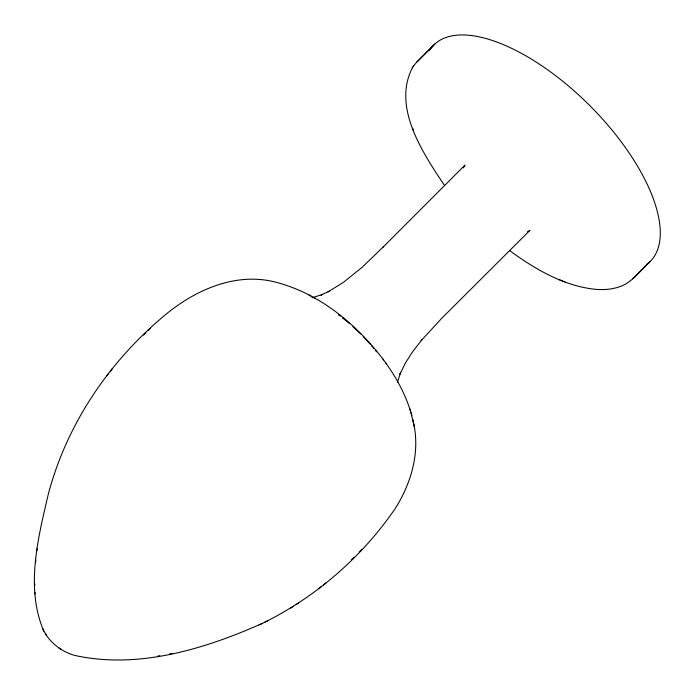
<?xml version="1.0" encoding="UTF-8"?>
<svg xmlns="http://www.w3.org/2000/svg" width="695" height="695" viewBox="0 0 695 695"><rect width="100%" height="100%" fill="white"/><g stroke="black" fill="none" stroke-linecap="round" stroke-linejoin="round"><path stroke-width="1.04" d="M43.168 629.592C25.611 586.771 38.103 538.043 48.12 494.909C66.086 426.07 106.882 364.797 160.754 318.701C191.603 291.579 234.085 271.285 275.759 282.179C319.709 293.629 356.587 324.252 383.588 359.923M35.671 561.847L35.879 559.935M36.844 550.84L37.07 548.729M397.444 382.32L400.459 372.92L399.99 374.153L405.411 363.007L412.639 351.713L421.813 339.838L421.17 340.637L441.525 318.519L529.998 230.271L527.418 231.887M463.357 167.903L464.998 165.106L382.962 247.255M412.7 67.198C391.78 106.822 422.812 152.926 444.122 184.879M413.247 66.399L416.653 62.211L433.115 45.748M412.3 67.789L413.638 65.808M106.517 375.882L108.576 373.337M110.253 371.226L112.321 368.663M265.073 622.06C316.859 596.18 362.26 556.556 395.003 508.87C410.962 483.833 420.18 453.01 413.647 423.42M434.87 44.002L416.653 62.211M383.666 246.551L362.165 267.254L343.46 282.37L328.066 291.813L329.161 291.274L321.038 295.01L322.272 294.541L311.925 297.79M632.728 278.808L650.155 261.476C640.173 270.294 632.085 283.108 618.585 287.078C611.47 289.415 603.885 289.893 596.449 289.407C564.349 286.41 535.419 269.373 509.861 250.782M143.57 335.06L145.915 332.731M148.105 330.551L150.459 328.222M351.661 559.588L354.007 557.26M359.645 551.656L361.991 549.328M318.77 588.648L321.333 586.615M323.436 584.921L326.016 582.87M295.966 604.676L298.711 602.947M290.614 608.047L293.333 606.344M42.664 628.593C48.598 641.702 60.708 651.363 74.417 655.35C137.714 669.459 204.035 649.286 261.867 623.597M259.113 624.953L267.87 620.678M157.583 656.158L159.772 655.759M169.632 653.969L172.004 653.535M559.701 279.903L564.948 281.953M309.049 294.958L310.865 295.957M313.237 297.252L314.922 298.181M59.11 648.07L60.934 649.26M338.526 314.87L340.185 316.086M343.495 318.614L342.8 318.075L349.585 323.653M352.921 326.581L360.696 333.965M363.207 336.51L370.444 344.399M371.616 345.728L373.875 348.438M375.535 350.48L376.62 351.844M385.812 362.99C396.419 377.88 405.341 394.169 410.684 411.709M382.928 359.011L386.576 364.032M45.496 633.797L46.695 635.621M43.455 630.157L43.907 631.051M412.63 128.358L413.621 130.999M411.04 412.917L414.281 426.565M409.868 409.016L411.892 415.723M412.873 419.632L413.49 422.673M34.75 583.661L34.802 585.355M35.019 592.496L35.071 593.99M429.51 50.5A153.022 67.398 45 0 1 587.649 103.459A153.022 67.398 45 0 1 646.81 264.335"/></g></svg>
